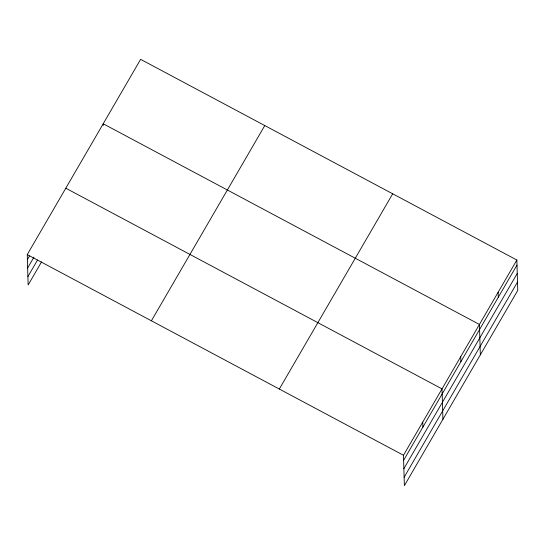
<?xml version="1.0" encoding="UTF-8"?>
<svg xmlns="http://www.w3.org/2000/svg" width="545" height="545" viewBox="0 0 545 545"><rect width="100%" height="100%" fill="white"/><g stroke="black" fill="none" stroke-linecap="round" stroke-linejoin="round"><path stroke-width="0.82" d="M41.563 261.886L28.149 284.974L27.25 254.583L140.624 59.344L516.851 260.026L517.75 290.417L404.376 485.656L403.47 455.266L516.851 260.026M27.4 259.611L29.491 256.007M27.645 267.983L33.933 257.158M27.904 276.601L37.544 260.006M151.401 320.807L264.781 125.568M279.319 389.041L392.693 193.802M403.62 460.3L517.001 265.061M403.872 468.666L517.246 273.427M404.124 477.291L517.505 282.051M65.795 188.202L442.022 388.885L442.921 419.275M27.25 254.583L403.47 455.266M498.144 292.243L498.294 297.277M480.336 354.85L479.437 324.459L103.209 123.77L103.264 125.452M460.729 356.668L460.879 361.703M422.75 422.075L422.893 427.11"/></g></svg>
